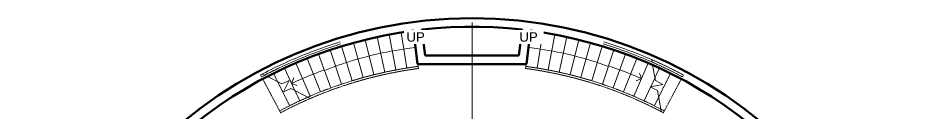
# Model space of a CAD drawing. Header units: inches. Extents: x -1067 to 992, y -835 to 901.
# Drawn here: x -757 to 91, y 304 to 394 of the extents above; entities that cross this region are included whole.
import ezdxf

# ---------------------------------------------------------------- set-up
doc = ezdxf.new("R2010")
doc.units = ezdxf.units.IN
doc.header["$MEASUREMENT"] = 0
doc.linetypes.add('Overhead 1_16_', pattern=[0.101562, 0.0625, -0.039062])
for name, color, linetype, lineweight in [('A-ANNO-TEXT', 2, 'Continuous', 9), ('A-DETL', 5, 'Continuous', 9), ('A-FLOR-HRAL', 1, 'Continuous', 9), ('A-FLOR-STRS', 2, 'Continuous', 9), ('A-SECT-MBND', 5, 'Overhead 1_16_', 9), ('A-WALL', 2, 'Continuous', 13)]:
    doc.layers.add(name, color=color, linetype=linetype, lineweight=lineweight)

# ---------------------------------------------------------------- blocks, each defined once
blk = doc.blocks.new('Railing - Railing-176851-Arena M Ring')
at = {"layer": 'A-FLOR-HRAL'}
blk.add_line((-529.23, 341.75), (-527.04, 340.64), dxfattribs=at)
blk.add_line((-529.23, 341.75), (-527.04, 340.64), dxfattribs=at)
for points, knots in [([(-456.43, 371.75), (-465.83, 368.87), (-490.69, 360.3), (-514.67, 349.42), (-529.23, 341.75)], [6.713064, 6.713064, 6.713064, 6.713064, 9.567509, 14.351264, 14.351264, 14.351264, 14.351264]), ([(-456.45, 371.74), (-465.84, 368.87), (-490.69, 360.3), (-514.67, 349.42), (-529.23, 341.75)], [6.715021, 6.715021, 6.715021, 6.715021, 9.567509, 14.351264, 14.351264, 14.351264, 14.351264]), ([(-455.85, 369.84), (-464.89, 367.07), (-489.2, 358.72), (-512.67, 348.15), (-527.04, 340.64)], [6.689521, 6.689521, 6.689521, 6.689521, 9.44242, 14.16363, 14.16363, 14.16363, 14.16363]), ([(-527.04, 340.64), (-512.67, 348.15), (-489.2, 358.71), (-464.91, 367.06), (-455.87, 369.83)], [-14.16363, -14.16363, -14.16363, -14.16363, -9.44242, -6.691471, -6.691471, -6.691471, -6.691471])]:
    blk.add_open_spline(points, degree=3, knots=knots, dxfattribs=at)
at = {"layer": 'A-SECT-MBND'}
blk.add_line((-530.05, 339.05), (-530.99, 340.82), dxfattribs=at)
for radius, start in [(420.24, 117.77085), (418.24, 117.57694)]:
    blk.add_arc((-333.42, -30.08), radius, start, 118.04353, dxfattribs=at)
blk = doc.blocks.new('Railing - Railing-176855-Arena M Ring')
at = {"layer": 'A-FLOR-HRAL'}
for p, q in [((-383.53, 346.84), (-383.79, 348.82)), ((-383.79, 348.82), (-383.53, 346.84)), ((-486.67, 320.09), (-484.36, 318.92)), ((-486.67, 320.09), (-484.36, 318.92))]:
    blk.add_line(p, q, dxfattribs=at)
for points in [[(-383.79, 348.82), (-401.49, 346.47), (-436.58, 339.28), (-470.31, 327.25), (-486.67, 320.09)], [(-383.79, 348.82), (-401.49, 346.47), (-436.58, 339.28), (-470.31, 327.25), (-486.67, 320.09)], [(-484.36, 318.92), (-468.31, 325.86), (-435.23, 337.53), (-400.86, 344.54), (-383.53, 346.84)], [(-383.53, 346.84), (-400.86, 344.54), (-435.23, 337.53), (-468.31, 325.86), (-484.36, 318.92)]]:
    blk.add_open_spline(points, degree=3, dxfattribs=at)
at = {"layer": 'A-SECT-MBND'}
blk.add_line((-512.19, 305.51), (-513.13, 307.28), dxfattribs=at)
for radius, start in [(382.24, 113.63525), (380.24, 113.38733)]:
    blk.add_arc((-333.42, -30.08), radius, start, 118.04353, dxfattribs=at)
blk = doc.blocks.new('Railing - Railing-176962-Arena M Ring')
at = {"layer": 'A-FLOR-HRAL'}
for p, q in [((-283.05, 348.82), (-283.31, 346.84)), ((-283.31, 346.84), (-283.05, 348.82)), ((-156.42, 306.45), (-156.9, 308.95)), ((-156.42, 306.45), (-156.9, 308.95))]:
    blk.add_line(p, q, dxfattribs=at)
for points in [[(-156.9, 308.95), (-176.54, 319.18), (-217.65, 336.23), (-261.1, 345.9), (-283.05, 348.82)], [(-283.05, 348.82), (-261.1, 345.9), (-217.65, 336.23), (-176.54, 319.18), (-156.9, 308.95)], [(-283.31, 346.84), (-261.22, 343.9), (-217.49, 334.12), (-176.15, 316.82), (-156.42, 306.45)], [(-283.31, 346.84), (-261.22, 343.9), (-217.49, 334.12), (-176.15, 316.82), (-156.42, 306.45)]]:
    blk.add_open_spline(points, degree=3, dxfattribs=at)
at = {"layer": 'A-SECT-MBND'}
blk.add_line((-153.71, 307.28), (-154.65, 305.51), dxfattribs=at)
for radius, end in [(382.24, 62.49549), (380.24, 62.25783)]:
    blk.add_arc((-333.42, -30.08), radius, 61.95647, end, dxfattribs=at)
blk = doc.blocks.new('Railing - Railing-176966-Arena M Ring')
at = {"layer": 'A-FLOR-HRAL'}
blk.add_line((-165.19, 352.83), (-165.64, 355.21), dxfattribs=at)
blk.add_line((-165.19, 352.83), (-165.64, 355.21), dxfattribs=at)
for points in [[(-211, 369.84), (-195.41, 365.06), (-180.1, 359.38), (-165.19, 352.83)], [(-210.98, 369.83), (-195.4, 365.06), (-180.1, 359.38), (-165.19, 352.83)], [(-210.41, 371.75), (-195.19, 367.09), (-180.23, 361.56), (-165.64, 355.21)], [(-165.64, 355.21), (-180.22, 361.56), (-195.17, 367.08), (-210.39, 371.74)]]:
    blk.add_open_spline(points, degree=3, dxfattribs=at)
at = {"layer": 'A-SECT-MBND'}
blk.add_line((-135.85, 340.82), (-136.79, 339.05), dxfattribs=at)
for radius, end in [(420.24, 66.46924), (418.24, 66.28255)]:
    blk.add_arc((-333.42, -30.08), radius, 61.95647, end, dxfattribs=at)

msp = doc.modelspace()

# ---------------------------------------------------------------- linework, layer by layer
at = {"layer": 'A-ANNO-TEXT'}
for p, q in [((-177.02, 342.57), (-174.98, 337.46)), ((-500.01, 338.13), (-501.9, 332.97)), ((-496.74, 331.08), (-501.9, 332.97)), ((-180.09, 335.43), (-174.98, 337.46))]:
    msp.add_line(p, q, dxfattribs=at)
for points in [[(-397.05, 365.07), (-407.9, 363.32), (-418.8, 361.42), (-429.48, 358.78)], [(-386.17, 366.67), (-389.8, 366.18), (-393.43, 365.65), (-397.05, 365.07)], [(-280.68, 366.67), (-277.04, 366.18), (-273.42, 365.65), (-269.8, 365.07)], [(-269.79, 365.07), (-258.94, 363.32), (-248.05, 361.41), (-237.39, 358.7)], [(-429.38, 358.48), (-432.94, 357.6), (-436.5, 356.72), (-440.03, 355.74)], [(-205.79, 349.26), (-202.32, 348.09), (-198.88, 346.81), (-195.47, 345.49)], [(-481.7, 341.68), (-488.51, 338.96), (-495.25, 336.05), (-501.9, 332.97)], [(-471.43, 345.61), (-474.87, 344.35), (-478.27, 342.97), (-481.65, 341.55)], [(-195.41, 345.61), (-188.53, 343.08), (-181.72, 340.36), (-174.98, 337.46)]]:
    msp.add_open_spline(points, degree=3, dxfattribs=at)
for points, knots in [([(-237.47, 358.48), (-233.91, 357.6), (-223.24, 354.89), (-212.85, 351.32), (-205.97, 348.81)], [4.318587, 4.318587, 4.318587, 4.318587, 5.397886, 7.556515, 7.556515, 7.556515, 7.556515]), ([(-440.02, 355.7), (-441.79, 355.21), (-452.38, 352.24), (-462.68, 348.42), (-471.2, 345.07)], [5.397417, 5.397417, 5.397417, 5.397417, 5.936968, 8.634855, 8.634855, 8.634855, 8.634855])]:
    msp.add_open_spline(points, degree=3, knots=knots, dxfattribs=at)
at = {"layer": 'A-DETL'}
msp.add_line((-333.42, -30.08), (-333.42, 389.92), dxfattribs=at)
at = {"layer": 'A-FLOR-STRS'}
for p, q in [((-388.24, 382.28), (-386.17, 366.67)), ((-280.68, 366.67), (-278.6, 382.28)), ((-433.14, 373.74), (-425.06, 341.01)), ((-422.01, 376.31), (-414.83, 343.39)), ((-410.81, 378.6), (-404.54, 345.48)), ((-399.55, 380.59), (-394.19, 347.29)), ((-272.66, 347.29), (-267.29, 380.59)), ((-262.31, 345.48), (-256.04, 378.6)), ((-252.01, 343.39), (-244.84, 376.31)), ((-241.78, 341.01), (-233.7, 373.74)), ((-455.19, 367.68), (-445.31, 335.41)), ((-444.21, 370.87), (-435.22, 338.35)), ((-231.62, 338.35), (-222.63, 370.87)), ((-221.53, 335.41), (-211.66, 367.68)), ((-487.52, 356.26), (-475.03, 324.96)), ((-476.84, 360.35), (-465.22, 328.71)), ((-466.06, 364.16), (-455.31, 332.2)), ((-211.53, 332.2), (-200.78, 364.16)), ((-201.62, 328.71), (-190, 360.35)), ((-191.81, 324.96), (-179.33, 356.26)), ((-498.08, 351.9), (-484.73, 320.93)), ((-384.09, 351.02), (-383.79, 348.82)), ((-283.05, 348.82), (-282.76, 351.02)), ((-182.11, 320.93), (-168.76, 351.9)), ((-164.68, 350.09), (-161.94, 335.61)), ((-511.13, 332.54), (-524.53, 339.36)), ((-508.53, 347.26), (-498.79, 326.26)), ((-504.13, 335.71), (-511.13, 332.54)), ((-509.58, 325.02), (-504.13, 335.71)), ((-155.15, 332.01), (-166.94, 329.78)), ((-166.37, 329.88), (-162.45, 338.33)), ((-161.94, 335.61), (-155.15, 332.01)), ((-502.58, 328.19), (-509.58, 325.02)), ((-486.67, 320.09), (-502.58, 328.19)), ((-172.52, 316.64), (-166.53, 329.56)), ((-166.94, 329.78), (-160.15, 326.18)), ((-160.15, 326.18), (-156.9, 308.95))]:
    msp.add_line(p, q, dxfattribs=at)
for points in [[(-513.69, 347.31), (-518.18, 345.17), (-522.63, 342.94), (-527.04, 340.64)], [(-426.38, 340.68), (-428.26, 340.21), (-430.14, 339.74), (-432.02, 339.24)], [(-412.26, 343.94), (-414.06, 343.56), (-415.86, 343.18), (-417.66, 342.79)], [(-398.06, 346.65), (-399.59, 346.39), (-401.11, 346.13), (-402.64, 345.86)], [(-269.12, 346.71), (-267.65, 346.46), (-266.17, 346.2), (-264.7, 345.95)], [(-255.25, 344.08), (-253.51, 343.71), (-251.76, 343.35), (-250.01, 342.97)], [(-241.5, 340.94), (-239.64, 340.48), (-237.78, 340.01), (-235.92, 339.54)], [(-454.57, 332.45), (-456.31, 331.87), (-458.04, 331.25), (-459.77, 330.61)], [(-440.45, 336.86), (-442.31, 336.32), (-444.16, 335.74), (-446, 335.13)], [(-227.86, 337.29), (-225.96, 336.74), (-224.06, 336.2), (-222.16, 335.62)], [(-214.31, 333.12), (-212.43, 332.51), (-210.57, 331.85), (-208.71, 331.16)], [(-469.01, 327.3), (-470.45, 326.75), (-471.89, 326.18), (-473.33, 325.6)], [(-200.8, 328.41), (-199.01, 327.75), (-197.23, 327.05), (-195.46, 326.32)], [(-187.3, 323.12), (-185.65, 322.44), (-184.02, 321.73), (-182.39, 320.99)], [(-173.57, 317.13), (-172.21, 316.5), (-170.87, 315.86), (-169.53, 315.2)]]:
    msp.add_open_spline(points, degree=3, dxfattribs=at)
at = {"layer": 'A-SECT-MBND'}
for p, q in [((-383.79, 348.82), (-383.53, 346.84)), ((-283.05, 348.82), (-283.31, 346.84)), ((-518.82, 342.28), (-503.79, 312.09)), ((-163.05, 312.09), (-148.02, 342.28)), ((-162.45, 338.33), (-158.31, 347.26)), ((-528.98, 337.03), (-513.13, 307.28)), ((-153.71, 307.28), (-137.87, 337.03)), ((-498.79, 326.26), (-494.32, 316.64)), ((-166.53, 329.56), (-166.37, 329.88)), ((-512.19, 305.51), (-513.13, 307.28)), ((-154.65, 305.51), (-153.71, 307.28))]:
    msp.add_line(p, q, dxfattribs=at)
for radius, start, end in [(382.24, 97.57262, 107.09094), (382.24, 72.94249, 82.42738), (380.24, 97.57262, 106.88278), (380.24, 73.11417, 82.42738), (382.24, 108.38457, 109.25509), (380.24, 107.02186, 108.36972), (380.24, 71.60429, 72.8894), (382.24, 70.78525, 71.62497), (380.24, 111.30948, 118.04353), (382.24, 110.61062, 111.40993), (380.24, 109.17015, 110.70901), (380.24, 69.39943, 70.72017), (382.24, 68.63347, 69.37521), (380.24, 67.09951, 68.55605), (382.24, 113.63316, 118.04353), (382.24, 113.63525, 118.04353), (382.24, 113.01299, 113.5602), (382.24, 66.48906, 66.71512), (380.24, 64.2531, 66.39962), (382.24, 63.66511, 64.35014), (380.24, 61.95647, 63.96477), (382.24, 61.95647, 62.49549), (382.24, 61.95647, 62.48917)]:
    msp.add_arc((-333.42, -30.08), radius, start, end, dxfattribs=at)
at = {"layer": 'A-WALL', "lineweight": 50}
for p, q in [((-388.09, 382.31), (-384.25, 351.02)), ((-377.17, 359.02), (-380.15, 383.28)), ((-286.7, 383.28), (-289.68, 359.02)), ((-282.6, 351.02), (-278.76, 382.31)), ((-289.68, 359.02), (-377.17, 359.02)), ((-384.25, 351.02), (-282.6, 351.02))]:
    msp.add_line(p, q, dxfattribs=at)
for points in [[(-591.13, 296.48), (-580.04, 304.93), (-568.67, 313.01), (-557.04, 320.7), (-545.16, 328), (-533.04, 334.89), (-520.7, 341.38), (-508.15, 347.44), (-495.4, 353.09), (-482.46, 358.3), (-469.36, 363.08), (-456.11, 367.41), (-442.72, 371.3), (-429.21, 374.74), (-415.59, 377.72), (-401.88, 380.24), (-388.09, 382.31)], [(-380.15, 383.28), (-366.83, 384.57), (-353.48, 385.43), (-340.11, 385.86), (-326.73, 385.86), (-313.36, 385.43), (-300.01, 384.57), (-286.7, 383.28)], [(-278.76, 382.31), (-264.97, 380.24), (-251.25, 377.72), (-237.63, 374.74), (-224.12, 371.3), (-210.73, 367.41), (-197.48, 363.08), (-184.38, 358.3), (-171.45, 353.09), (-158.7, 347.44), (-146.14, 341.38), (-133.8, 334.89), (-121.68, 328), (-109.8, 320.7), (-98.17, 313.01), (-86.81, 304.93), (-75.72, 296.48)]]:
    msp.add_lwpolyline(points, dxfattribs=at)
msp.add_arc((-333.42, -30.08), 424, 360, 180, dxfattribs=at)

# ---------------------------------------------------------------- block references
at = {"layer": 'A-FLOR-HRAL'}
for name in ['Railing - Railing-176851-Arena M Ring', 'Railing - Railing-176966-Arena M Ring', 'Railing - Railing-176855-Arena M Ring', 'Railing - Railing-176962-Arena M Ring']:
    msp.add_blockref(name, (0, 0), dxfattribs=at)

# ---------------------------------------------------------------- next in the draw order: texts
at = {"layer": 'A-ANNO-TEXT', "char_height": 8.8518, "width": 20.4369, "attachment_point": 1, "line_spacing_factor": 0.938532, "bg_fill": 3, "box_fill_scale": 1.25, "bg_fill_color": 0, "bg_fill_transparency": 0}
for insert in [(-394.68, 380.78), (-289.19, 380.78)]:
    msp.add_mtext('\\fArial|b0|i0|c0|p34|;UP', dxfattribs=dict(at, insert=insert))

doc.saveas('drawing.dxf')
